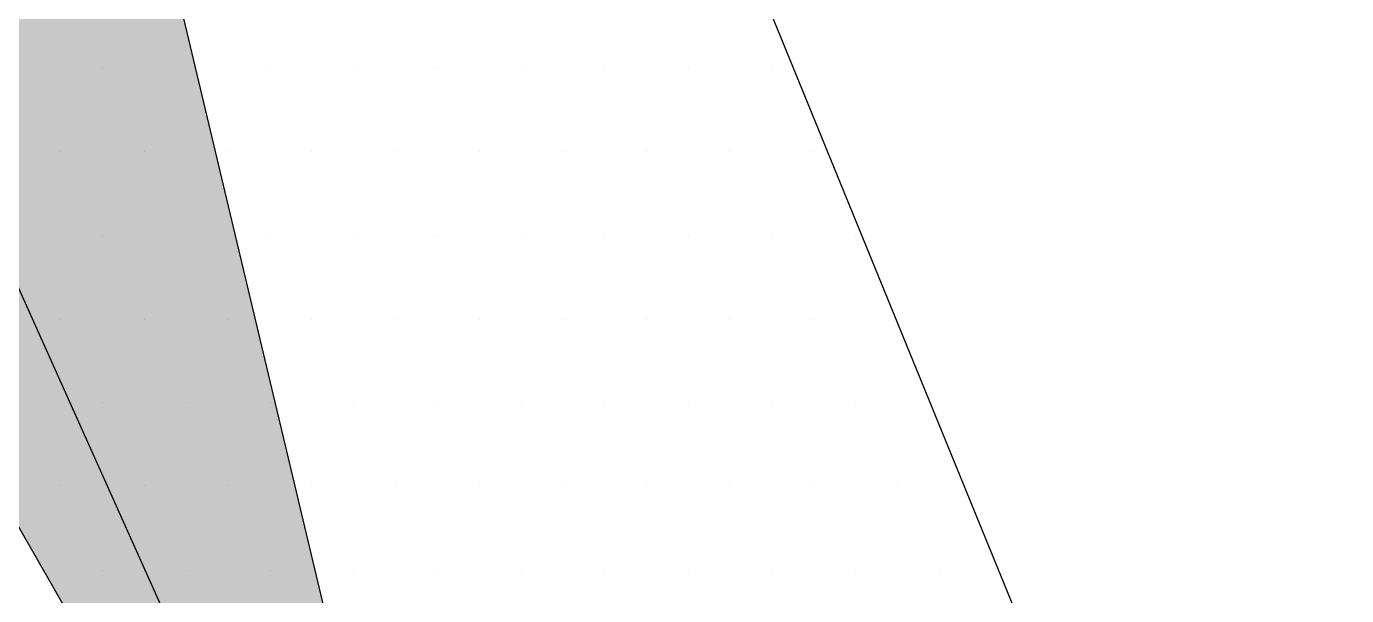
# Model space of a CAD drawing. Header units: metres. Extents: x 9606 to 9900, y 4805 to 4952.
# Drawn here: x 9832.9978 to 9833.1714, y 4844.6515 to 4844.7264 of the extents above; entities that cross this region are included whole.
import ezdxf

# ---------------------------------------------------------------- set-up
doc = ezdxf.new("R2010")
doc.units = ezdxf.units.M
doc.header["$LTSCALE"] = 2
doc.linetypes.add('CACHEX2', pattern=[0.75, 0.5, -0.25])
for name, color, linetype in [('CARTOUCHE', 7, 'Continuous'), ('LOGO', 4, 'Continuous'), ('rosace', 7, 'Continuous')]:
    doc.layers.add(name, color=color, linetype=linetype)

# ---------------------------------------------------------------- blocks, each defined once
blk = doc.blocks.new('A$C715108E3')
at = {"layer": 'LOGO', "color": 131}
for p, q in [((-2.4062, -23.6976), (-2.4062, -23.6976)), ((-2.3142, -23.6976), (-2.3142, -23.6976)), ((-2.2223, -23.6976), (-2.2223, -23.6976)), ((-2.1309, -23.6976), (-2.1309, -23.6976)), ((-2.0391, -23.6976), (-2.0391, -23.6976)), ((-1.9472, -23.6976), (-1.9472, -23.6976)), ((-1.8558, -23.6976), (-1.8558, -23.6976)), ((-1.7639, -23.6976), (-1.7639, -23.6976)), ((-1.6721, -23.6976), (-1.6721, -23.6976)), ((-2.4519, -23.7891), (-2.4519, -23.7891)), ((-2.3599, -23.7891), (-2.3599, -23.7891)), ((-2.2686, -23.7891), (-2.2686, -23.7891)), ((-2.1766, -23.7891), (-2.1766, -23.7891)), ((-2.085, -23.7891), (-2.085, -23.7891)), ((-1.9933, -23.7891), (-1.9933, -23.7891)), ((-1.9015, -23.7891), (-1.9015, -23.7891)), ((-1.8097, -23.7891), (-1.8097, -23.7891)), ((-1.7182, -23.7891), (-1.7182, -23.7891)), ((-1.6264, -23.7891), (-1.6264, -23.7891)), ((-2.4062, -23.8804), (-2.4062, -23.8804)), ((-2.3142, -23.8804), (-2.3142, -23.8804)), ((-2.2223, -23.8804), (-2.2223, -23.8804)), ((-2.1309, -23.8804), (-2.1309, -23.8804)), ((-2.0391, -23.8804), (-2.0391, -23.8804)), ((-1.9472, -23.8804), (-1.9472, -23.8804)), ((-1.8558, -23.8804), (-1.8558, -23.8804)), ((-1.7639, -23.8804), (-1.7639, -23.8804)), ((-1.6721, -23.8804), (-1.6721, -23.8804)), ((-1.5806, -23.8804), (-1.5806, -23.8804)), ((-2.4519, -23.973), (-2.4519, -23.973)), ((-2.3599, -23.973), (-2.3599, -23.973)), ((-2.2686, -23.973), (-2.2686, -23.973)), ((-2.1766, -23.973), (-2.1766, -23.973)), ((-2.085, -23.973), (-2.085, -23.973)), ((-1.9933, -23.973), (-1.9933, -23.973)), ((-1.9015, -23.973), (-1.9015, -23.973)), ((-1.8097, -23.973), (-1.8097, -23.973)), ((-1.7182, -23.973), (-1.7182, -23.973)), ((-1.6264, -23.973), (-1.6264, -23.973)), ((-2.4062, -24.0642), (-2.4062, -24.0642)), ((-2.3142, -24.0642), (-2.3142, -24.0642)), ((-2.2223, -24.0642), (-2.2223, -24.0642)), ((-2.1309, -24.0642), (-2.1309, -24.0642)), ((-2.0391, -24.0642), (-2.0391, -24.0642)), ((-1.9472, -24.0642), (-1.9472, -24.0642)), ((-1.8558, -24.0642), (-1.8558, -24.0642)), ((-1.7639, -24.0642), (-1.7639, -24.0642)), ((-1.6721, -24.0642), (-1.6721, -24.0642)), ((-1.5806, -24.0642), (-1.5806, -24.0642)), ((-2.4519, -24.1555), (-2.4519, -24.1555)), ((-2.3599, -24.1555), (-2.3599, -24.1555)), ((-2.2686, -24.1555), (-2.2686, -24.1555)), ((-2.1766, -24.1555), (-2.1766, -24.1555)), ((-2.085, -24.1555), (-2.085, -24.1555)), ((-1.9933, -24.1555), (-1.9933, -24.1555)), ((-1.9015, -24.1555), (-1.9015, -24.1555)), ((-1.8097, -24.1555), (-1.8097, -24.1555)), ((-1.7182, -24.1555), (-1.7182, -24.1555)), ((-1.6264, -24.1555), (-1.6264, -24.1555)), ((-1.5345, -24.1555), (-1.5345, -24.1555)), ((-2.4062, -24.2481), (-2.4062, -24.2481)), ((-2.3142, -24.2481), (-2.3142, -24.2481)), ((-2.2223, -24.2481), (-2.2223, -24.2481)), ((-2.1309, -24.2481), (-2.1309, -24.2481)), ((-2.0391, -24.2481), (-2.0391, -24.2481)), ((-1.9472, -24.2481), (-1.9472, -24.2481)), ((-1.8558, -24.2481), (-1.8558, -24.2481)), ((-1.7639, -24.2481), (-1.7639, -24.2481)), ((-1.6721, -24.2481), (-1.6721, -24.2481)), ((-1.5806, -24.2481), (-1.5806, -24.2481)), ((-1.4888, -24.2481), (-1.4888, -24.2481))]:
    blk.add_line(p, q, dxfattribs=at)
blk.add_lwpolyline([(-5.0186, -17.1537), (-4.9784, -19.1278), (-5.3896, -19.2331), (-4.7123, -20.7884), (-8.4641, -25.8566), (-8.5996, -26.1134), (-8.0987, -26.1134), (-7.2053, -26.0731), (-6.6093, -26.0457), (-6.203, -25.613), (-3.9696, -22.5417), (-2.7917, -25.1531), (-2.6026, -25.1257), (-1.9525, -24.8418), (-1.3029, -24.5438), (-2.3854, -21.8923), (1.9656, -22.2806)], dxfattribs=at)
blk = doc.blocks.new('A$C581E6685')
at = {"layer": 'rosace'}
for color, points in [(142, [(-45.3965, 37.4846), (-39.5666, 28.8703), (-39.344, 28.5414), (-39.8519, 24.2064), (-36.9477, 25.4853), (-26.3566, 30.2032), (-36.1863, 24.0789), (-38.2746, 22.2236), (-38.1337, 21.2132), (-33.6363, 11.1845), (-39.5393, 21.4709), (-40.6525, 23.2405), (-42.0615, 23.3525), (-53.1072, 18.3767), (-43.3972, 24.4856), (-40.4756, 26.2259), (-40.684, 26.8894)]), (140, [(-45.3965, 37.4846), (-41.9745, 25.9278), (-41.7809, 23.8865), (-42.0615, 23.3525), (-44.9268, 21.9767), (-53.1072, 18.3767), (-40.8028, 21.6905), (-39.5666, 22.0268), (-38.2746, 22.2236), (-38.1337, 21.2132), (-33.6363, 11.1845), (-36.0802, 21.4612), (-37.3405, 24.3346), (-37.4251, 24.9804), (-36.9477, 25.4853), (-26.3566, 30.2032), (-37.8747, 26.8339), (-39.7286, 26.4119), (-40.3751, 26.6371), (-40.684, 26.8894)])]:
    blk.add_hatch(color=color, dxfattribs=at).paths.add_polyline_path(points)
at = {"layer": 'rosace', "color": 142}
blk.add_lwpolyline([(-45.3965, 37.4846), (-39.3434, 28.5414), (-39.8519, 24.2064), (-36.9477, 25.4853), (-26.3566, 30.2032), (-36.1857, 24.0789), (-38.2739, 22.2236), (-38.1337, 21.2132), (-33.6358, 11.1845), (-39.5393, 21.4709), (-40.6518, 23.2405), (-42.0615, 23.3525), (-53.1072, 18.3767), (-43.3964, 24.4856), (-40.4756, 26.2259), (-40.6836, 26.8894)], close=True, dxfattribs=at)
at = {"layer": 'rosace', "color": 140}
blk.add_lwpolyline([(-45.3965, 37.4846), (-41.9745, 25.9278), (-41.7804, 23.8865), (-42.0615, 23.3525), (-44.9268, 21.9767), (-53.1072, 18.3767), (-40.8028, 21.6905), (-39.5666, 22.0268), (-38.2739, 22.2236), (-38.1337, 21.2132), (-33.6358, 11.1845), (-36.0802, 21.4612), (-37.3405, 24.3346), (-37.4251, 24.9804), (-36.9477, 25.4853), (-26.3566, 30.2032), (-37.8741, 26.8339), (-39.7286, 26.4119), (-40.3748, 26.6371), (-40.6836, 26.8894)], close=True, dxfattribs=at)
at = {"layer": 'rosace', "color": 32, "linetype": 'CACHEX2', "ltscale": 1.5}
blk.add_ellipse((-38.0538, 23.8138), major_axis=(-19.0311, -3.534), ratio=0.590567, dxfattribs=at)
at = {"layer": 'rosace', "color": 32}
blk.add_ellipse((-37.6144, 23.8499), major_axis=(-13.5768, -4.2839), ratio=0.791971, dxfattribs=at)
at = {"layer": 'CARTOUCHE'}
blk.add_blockref('A$C715108E3', (-31.6739, 36.3189), dxfattribs=at)

msp = doc.modelspace()

# ---------------------------------------------------------------- linework, layer by layer
at = {"layer": 'CARTOUCHE'}
msp.add_rational_spline([(9829.64323, 4848.05468), (9829.64323, 4845.87645), (9829.64323, 4843.69822), (9829.64323, 4842.93022), (9830.41123, 4842.93022), (9839.51909, 4842.93022), (9848.62694, 4842.93022), (9849.39494, 4842.93022), (9849.39494, 4843.69822), (9849.39494, 4845.87645), (9849.39494, 4848.05468), (9849.39494, 4848.82268), (9848.62694, 4848.82268), (9839.51909, 4848.82268), (9830.41123, 4848.82268), (9829.64323, 4848.82268), (9829.64323, 4848.05468)], [1, 1, 1, 0.707106781187, 1, 1, 1, 0.707106781187, 1, 1, 1, 0.707106781187, 1, 1, 1, 0.707106781187, 1], degree=2, knots=[0, 0, 0, 1, 1, 2.570796, 2.570796, 3.570796, 3.570796, 5.141593, 5.141593, 6.141593, 6.141593, 7.712389, 7.712389, 8.712389, 8.712389, 10.283185, 10.283185, 10.283185], dxfattribs=at)

# ---------------------------------------------------------------- block references
at = {"layer": 'CARTOUCHE', "xscale": 0.12, "yscale": 0.12, "zscale": 0.12}
msp.add_blockref('A$C581E6685', (9837.09738, 4843.20633), dxfattribs=at)

doc.saveas('drawing.dxf')
